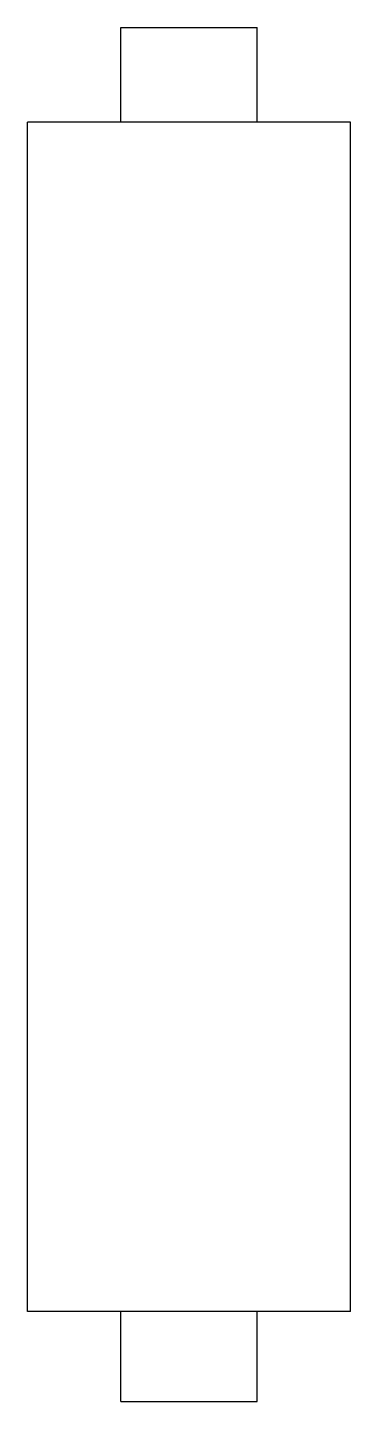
# Model space of a CAD drawing. Header units: metres. Extents: x -14 to 0, y -59.5 to 0.
import ezdxf

# ---------------------------------------------------------------- set-up
doc = ezdxf.new("R2010")
doc.units = ezdxf.units.M

msp = doc.modelspace()

# ---------------------------------------------------------------- linework, layer by layer
for points in [[(-9.95, -4.1), (-9.95, -4.018), (-9.95, -3.936), (-9.95, -3.854), (-9.95, -3.772), (-9.95, -3.69), (-9.95, -3.608), (-9.95, -3.526), (-9.95, -3.444), (-9.95, -3.362), (-9.95, -3.28), (-9.95, -3.198), (-9.95, -3.116), (-9.95, -3.034), (-9.95, -2.952), (-9.95, -2.87), (-9.95, -2.788), (-9.95, -2.706), (-9.95, -2.624), (-9.95, -2.542), (-9.95, -2.46), (-9.95, -2.378), (-9.95, -2.296), (-9.95, -2.214), (-9.95, -2.132), (-9.95, -2.05), (-9.95, -1.968), (-9.95, -1.886), (-9.95, -1.804), (-9.95, -1.722), (-9.95, -1.64), (-9.95, -1.558), (-9.95, -1.476), (-9.95, -1.394), (-9.95, -1.312), (-9.95, -1.23), (-9.95, -1.148), (-9.95, -1.066), (-9.95, -0.984), (-9.95, -0.902), (-9.95, -0.82), (-9.95, -0.738), (-9.95, -0.656), (-9.95, -0.574), (-9.95, -0.492), (-9.95, -0.41), (-9.95, -0.328), (-9.95, -0.246), (-9.95, -0.164), (-9.95, -0.082), (-9.95, 0)], [(-9.95, 0), (-9.929, 0), (-9.909, 0), (-9.888, 0), (-9.85, 0), (-9.789, 0), (-9.728, 0), (-9.667, 0), (-9.574, 0), (-9.475, 0), (-9.377, 0), (-9.269, 0), (-9.138, 0), (-9.007, 0), (-8.877, 0), (-8.727, 0), (-8.571, 0), (-8.414, 0), (-8.255, 0), (-8.08, 0), (-7.906, 0), (-7.731, 0), (-7.551, 0), (-7.368, 0), (-7.184, 0), (-7, 0), (-6.816, 0), (-6.632, 0), (-6.449, 0), (-6.269, 0), (-6.094, 0), (-5.92, 0), (-5.745, 0), (-5.586, 0), (-5.429, 0), (-5.273, 0), (-5.123, 0), (-4.993, 0), (-4.862, 0), (-4.731, 0), (-4.623, 0), (-4.525, 0), (-4.426, 0), (-4.333, 0), (-4.272, 0), (-4.211, 0), (-4.15, 0), (-4.112, 0), (-4.091, 0), (-4.071, 0), (-4.05, 0)], [(-4.05, -4.1), (-4.05, -4.018), (-4.05, -3.936), (-4.05, -3.854), (-4.05, -3.772), (-4.05, -3.69), (-4.05, -3.608), (-4.05, -3.526), (-4.05, -3.444), (-4.05, -3.362), (-4.05, -3.28), (-4.05, -3.198), (-4.05, -3.116), (-4.05, -3.034), (-4.05, -2.952), (-4.05, -2.87), (-4.05, -2.788), (-4.05, -2.706), (-4.05, -2.624), (-4.05, -2.542), (-4.05, -2.46), (-4.05, -2.378), (-4.05, -2.296), (-4.05, -2.214), (-4.05, -2.132), (-4.05, -2.05), (-4.05, -1.968), (-4.05, -1.886), (-4.05, -1.804), (-4.05, -1.722), (-4.05, -1.64), (-4.05, -1.558), (-4.05, -1.476), (-4.05, -1.394), (-4.05, -1.312), (-4.05, -1.23), (-4.05, -1.148), (-4.05, -1.066), (-4.05, -0.984), (-4.05, -0.902), (-4.05, -0.82), (-4.05, -0.738), (-4.05, -0.656), (-4.05, -0.574), (-4.05, -0.492), (-4.05, -0.41), (-4.05, -0.328), (-4.05, -0.246), (-4.05, -0.164), (-4.05, -0.082), (-4.05, 0)], [(-14, -55.6), (-14, -54.57), (-14, -53.54), (-14, -52.51), (-14, -51.48), (-14, -50.45), (-14, -49.42), (-14, -48.39), (-14, -47.36), (-14, -46.33), (-14, -45.3), (-14, -44.27), (-14, -43.24), (-14, -42.21), (-14, -41.18), (-14, -40.15), (-14, -39.12), (-14, -38.09), (-14, -37.06), (-14, -36.03), (-14, -35), (-14, -33.97), (-14, -32.94), (-14, -31.91), (-14, -30.88), (-14, -29.85), (-14, -28.82), (-14, -27.79), (-14, -26.76), (-14, -25.73), (-14, -24.7), (-14, -23.67), (-14, -22.64), (-14, -21.61), (-14, -20.58), (-14, -19.55), (-14, -18.52), (-14, -17.49), (-14, -16.46), (-14, -15.43), (-14, -14.4), (-14, -13.37), (-14, -12.34), (-14, -11.31), (-14, -10.28), (-14, -9.25), (-14, -8.22), (-14, -7.19), (-14, -6.16), (-14, -5.13), (-14, -4.1)], [(0, -4.1), (-0.049, -4.1), (-0.098, -4.1), (-0.147, -4.1), (-0.238, -4.1), (-0.383, -4.1), (-0.528, -4.1), (-0.673, -4.1), (-0.893, -4.1), (-1.127, -4.1), (-1.36, -4.1), (-1.616, -4.1), (-1.926, -4.1), (-2.237, -4.1), (-2.547, -4.1), (-2.901, -4.1), (-3.273, -4.1), (-3.644, -4.1), (-4.022, -4.1), (-4.436, -4.1), (-4.851, -4.1), (-5.265, -4.1), (-5.692, -4.1), (-6.128, -4.1), (-6.564, -4.1), (-7, -4.1), (-7.436, -4.1), (-7.872, -4.1), (-8.308, -4.1), (-8.735, -4.1), (-9.149, -4.1), (-9.564, -4.1), (-9.978, -4.1), (-10.356, -4.1), (-10.727, -4.1), (-11.099, -4.1), (-11.453, -4.1), (-11.763, -4.1), (-12.074, -4.1), (-12.384, -4.1), (-12.64, -4.1), (-12.873, -4.1), (-13.107, -4.1), (-13.327, -4.1), (-13.472, -4.1), (-13.617, -4.1), (-13.762, -4.1), (-13.853, -4.1), (-13.902, -4.1), (-13.951, -4.1), (-14, -4.1)], [(0, -55.6), (0, -54.57), (0, -53.54), (0, -52.51), (0, -51.48), (0, -50.45), (0, -49.42), (0, -48.39), (0, -47.36), (0, -46.33), (0, -45.3), (0, -44.27), (0, -43.24), (0, -42.21), (0, -41.18), (0, -40.15), (0, -39.12), (0, -38.09), (0, -37.06), (0, -36.03), (0, -35), (0, -33.97), (0, -32.94), (0, -31.91), (0, -30.88), (0, -29.85), (0, -28.82), (0, -27.79), (0, -26.76), (0, -25.73), (0, -24.7), (0, -23.67), (0, -22.64), (0, -21.61), (0, -20.58), (0, -19.55), (0, -18.52), (0, -17.49), (0, -16.46), (0, -15.43), (0, -14.4), (0, -13.37), (0, -12.34), (0, -11.31), (0, -10.28), (0, -9.25), (0, -8.22), (0, -7.19), (0, -6.16), (0, -5.13), (0, -4.1)], [(0, -55.6), (-0.049, -55.6), (-0.098, -55.6), (-0.147, -55.6), (-0.238, -55.6), (-0.383, -55.6), (-0.528, -55.6), (-0.673, -55.6), (-0.893, -55.6), (-1.127, -55.6), (-1.36, -55.6), (-1.616, -55.6), (-1.926, -55.6), (-2.237, -55.6), (-2.547, -55.6), (-2.901, -55.6), (-3.273, -55.6), (-3.644, -55.6), (-4.022, -55.6), (-4.436, -55.6), (-4.851, -55.6), (-5.265, -55.6), (-5.692, -55.6), (-6.128, -55.6), (-6.564, -55.6), (-7, -55.6), (-7.436, -55.6), (-7.872, -55.6), (-8.308, -55.6), (-8.735, -55.6), (-9.149, -55.6), (-9.564, -55.6), (-9.978, -55.6), (-10.356, -55.6), (-10.727, -55.6), (-11.099, -55.6), (-11.453, -55.6), (-11.763, -55.6), (-12.074, -55.6), (-12.384, -55.6), (-12.64, -55.6), (-12.873, -55.6), (-13.107, -55.6), (-13.327, -55.6), (-13.472, -55.6), (-13.617, -55.6), (-13.762, -55.6), (-13.853, -55.6), (-13.902, -55.6), (-13.951, -55.6), (-14, -55.6)], [(-9.95, -59.5), (-9.95, -59.422), (-9.95, -59.344), (-9.95, -59.266), (-9.95, -59.188), (-9.95, -59.11), (-9.95, -59.032), (-9.95, -58.954), (-9.95, -58.876), (-9.95, -58.798), (-9.95, -58.72), (-9.95, -58.642), (-9.95, -58.564), (-9.95, -58.486), (-9.95, -58.408), (-9.95, -58.33), (-9.95, -58.252), (-9.95, -58.174), (-9.95, -58.096), (-9.95, -58.018), (-9.95, -57.94), (-9.95, -57.862), (-9.95, -57.784), (-9.95, -57.706), (-9.95, -57.628), (-9.95, -57.55), (-9.95, -57.472), (-9.95, -57.394), (-9.95, -57.316), (-9.95, -57.238), (-9.95, -57.16), (-9.95, -57.082), (-9.95, -57.004), (-9.95, -56.926), (-9.95, -56.848), (-9.95, -56.77), (-9.95, -56.692), (-9.95, -56.614), (-9.95, -56.536), (-9.95, -56.458), (-9.95, -56.38), (-9.95, -56.302), (-9.95, -56.224), (-9.95, -56.146), (-9.95, -56.068), (-9.95, -55.99), (-9.95, -55.912), (-9.95, -55.834), (-9.95, -55.756), (-9.95, -55.678), (-9.95, -55.6)], [(-4.05, -59.5), (-4.05, -59.422), (-4.05, -59.344), (-4.05, -59.266), (-4.05, -59.188), (-4.05, -59.11), (-4.05, -59.032), (-4.05, -58.954), (-4.05, -58.876), (-4.05, -58.798), (-4.05, -58.72), (-4.05, -58.642), (-4.05, -58.564), (-4.05, -58.486), (-4.05, -58.408), (-4.05, -58.33), (-4.05, -58.252), (-4.05, -58.174), (-4.05, -58.096), (-4.05, -58.018), (-4.05, -57.94), (-4.05, -57.862), (-4.05, -57.784), (-4.05, -57.706), (-4.05, -57.628), (-4.05, -57.55), (-4.05, -57.472), (-4.05, -57.394), (-4.05, -57.316), (-4.05, -57.238), (-4.05, -57.16), (-4.05, -57.082), (-4.05, -57.004), (-4.05, -56.926), (-4.05, -56.848), (-4.05, -56.77), (-4.05, -56.692), (-4.05, -56.614), (-4.05, -56.536), (-4.05, -56.458), (-4.05, -56.38), (-4.05, -56.302), (-4.05, -56.224), (-4.05, -56.146), (-4.05, -56.068), (-4.05, -55.99), (-4.05, -55.912), (-4.05, -55.834), (-4.05, -55.756), (-4.05, -55.678), (-4.05, -55.6)], [(-9.95, -59.5), (-9.929, -59.5), (-9.909, -59.5), (-9.888, -59.5), (-9.85, -59.5), (-9.789, -59.5), (-9.728, -59.5), (-9.667, -59.5), (-9.574, -59.5), (-9.475, -59.5), (-9.377, -59.5), (-9.269, -59.5), (-9.138, -59.5), (-9.007, -59.5), (-8.877, -59.5), (-8.727, -59.5), (-8.571, -59.5), (-8.414, -59.5), (-8.255, -59.5), (-8.08, -59.5), (-7.906, -59.5), (-7.731, -59.5), (-7.551, -59.5), (-7.368, -59.5), (-7.184, -59.5), (-7, -59.5), (-6.816, -59.5), (-6.632, -59.5), (-6.449, -59.5), (-6.269, -59.5), (-6.094, -59.5), (-5.92, -59.5), (-5.745, -59.5), (-5.586, -59.5), (-5.429, -59.5), (-5.273, -59.5), (-5.123, -59.5), (-4.993, -59.5), (-4.862, -59.5), (-4.731, -59.5), (-4.623, -59.5), (-4.525, -59.5), (-4.426, -59.5), (-4.333, -59.5), (-4.272, -59.5), (-4.211, -59.5), (-4.15, -59.5), (-4.112, -59.5), (-4.091, -59.5), (-4.071, -59.5), (-4.05, -59.5)]]:
    msp.add_lwpolyline(points)

doc.saveas('drawing.dxf')
